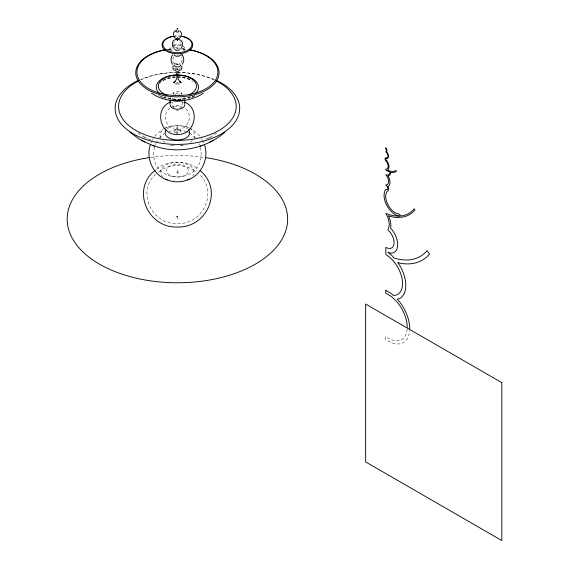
<?xml version="1.0" encoding="UTF-8"?>
<svg xmlns="http://www.w3.org/2000/svg" width="569" height="569" viewBox="0 0 569 569"><rect width="100%" height="100%" fill="white"/><g stroke="black" fill="none" stroke-linecap="round" stroke-linejoin="round"><path stroke-width="0.43" stroke-dasharray="2.85 2.13" d="M182.642 102.356L181.262 108.018M181.02 45.52L180.899 43.258M184.975 49.019L184.69 50.335M176.959 172.862L177.407 170.024C180.8 175.06 174.761 172.194 177.862 172.862M177.862 216.291L177.407 219.129C174.064 214.136 180.003 216.924 176.959 216.291M173.915 43.258L173.915 46.061M177.862 40.527L176.959 40.527M154.462 147.2C145.956 186.824 208.866 186.824 200.359 147.2M176.945 69.774L177.407 69.809C179.128 68.557 175.707 68.543 177.407 69.795L177.869 69.774M180.451 67.448L180.089 68.387M176.959 134.291L176.959 127.022L177.407 126.766L177.862 127.022L177.862 134.291M177.862 127.022L176.959 127.022M170.302 99.283L170.757 97.413M172.485 99.867L172.891 98.231M183.631 50.755L183.766 50.236A6.586 3.798 0 0 0 182.066 46.566M173.559 56.928C169.477 67.32 185.338 67.32 181.255 56.928M180.409 36.252L180.686 35.634M151.041 142.741L152.208 140.543M152.592 139.81L153.374 138.338M154.939 145.109L155.7 143.68M156.077 142.961L158.054 139.647M174.206 42.469L174.676 41.779M177.798 69.198L177.016 69.198M172.563 94.049L173.73 92.64M154.86 136.261L155.856 134.874L162.983 128.957M174.775 94.859L177.407 92.747L180.046 94.859M179.811 68.778L178.303 69.674M169.882 108.274C160.935 114.575 166.617 130.002 177.407 129.376C188.204 130.002 193.887 114.575 184.932 108.274M159.306 137.904L164.597 133.452M179.292 48.422L179.861 47.931M155.657 174.235C136.169 191.618 152.058 225.146 177.407 223.496C202.756 225.146 218.652 191.618 199.157 174.235M175.38 64.653L177.407 63.948L179.441 64.653M177.094 92.825L177.407 93.266L177.727 92.825M156.703 169.078C168.147 159.789 186.675 159.789 198.119 169.078M158.701 171.895C169.043 163.502 185.779 163.502 196.113 171.895M216.689 133.025L211.071 136.83L203.489 140.194M177.443 37.689C177.684 36.757 176.824 37.817 177.699 37.703M177.094 40.342L177.407 40.264M192.322 97.1L196.177 95.393M171.262 107.235C174.484 105.557 178.317 105.194 181.753 106.439M163.687 128.651L168.737 126.702M207.97 138.189L211.071 136.83M178.097 49.041L178.495 48.884M168.837 131.368L177.407 129.803L185.985 131.368M190.729 97.591L184.306 99.127L178.268 99.589M161.29 73.735L162.193 73.65M177.051 40.193L177.763 40.193M177.407 55.378L178.339 55.307M180.736 145.415L186.554 144.974M176.546 99.589L170.515 99.127L164.092 97.591M169.925 145.102L174.086 145.415M192.628 73.65L193.531 73.735M176.511 69.674L175.01 68.778L174.37 67.448M186.084 126.702L189.022 127.712M176.326 48.884L176.724 49.041M138.132 133.025L143.751 136.83L146.845 138.189M158.637 95.393L162.499 97.1M189.726 128.025L195.075 131.396L199.954 136.261M186.696 131.681L188.83 132.627M143.751 136.83L151.333 140.194M189.534 132.94L195.516 137.904M181.091 92.64L182.258 94.049M180.138 41.779L180.615 42.469M174.206 46.843L174.676 47.54M201.447 138.338L202.223 139.81M202.614 140.543L203.78 142.741M199.122 143.68L199.883 145.109M174.128 35.634L174.413 36.252M173.552 108.018L172.172 102.356M171.049 50.236L171.184 50.755M184.057 97.413L184.52 99.283M181.931 98.231L182.329 99.867M170.124 50.335L169.847 49.019M407.176 328.996A26.814 15.484 60 0 1 385.839 336.628L385.526 339.28A30.321 17.504 60 0 0 409.666 330.411M150.557 157.4A110.237 63.643 0 0 1 204.264 157.4M190.259 96.872A21.103 12.184 0 0 1 164.562 96.872M194.527 95.258A20.406 11.785 0 0 1 189.833 98.195M164.989 98.195A20.406 11.785 0 0 1 161.553 96.261M162.976 80.514A20.406 11.785 0 0 1 175.636 77.107M177.407 77.064A20.406 11.785 0 0 1 191.198 80.158M194.001 96.047A20.505 11.835 0 0 1 191.909 97.463M162.912 97.463A20.505 11.835 0 0 1 160.821 96.047M159.654 83.174A20.505 11.835 0 0 1 162.179 81.168M162.912 80.72A20.505 11.835 0 0 1 175.629 77.299M177.407 77.256A20.505 11.835 0 0 1 193.339 81.637M192.429 140.379A17.347 10.014 0 0 1 189.676 142.456M181.895 145.045A17.347 10.014 0 0 1 180.423 145.237M174.391 145.237A17.347 10.014 0 0 1 172.919 145.045M165.145 142.456A17.347 10.014 0 0 1 162.983 140.934M160.657 137.968A17.347 10.014 0 0 1 163.652 129.277M165.145 128.295A17.347 10.014 0 0 1 189.022 127.933M189.676 128.295A17.347 10.014 0 0 1 194.164 137.968M162.905 176.995A16.75 9.673 0 0 1 176.312 162.506A16.75 9.673 0 0 1 192.884 175.857M190.11 96.595A19.751 11.401 0 0 1 164.711 96.595M163.438 79.795A19.751 11.401 0 0 1 166.802 78.238M167.535 77.981A19.751 11.401 0 0 1 175.693 76.495M177.407 76.452A19.751 11.401 0 0 1 181.689 76.723M182.521 76.843A19.751 11.401 0 0 1 190.11 79.119M182.756 45.933A7.561 4.367 0 0 1 184.719 50.15M170.103 50.15A7.561 4.367 0 0 1 170.856 46.836M173.63 45.236A7.561 4.367 0 0 1 181.191 45.236M173.303 94.504A4.253 2.454 0 0 1 177.407 91.41A4.253 2.454 0 0 1 181.511 94.504M171.71 51.153A6.586 3.798 0 0 1 171.049 48.265M172.756 46.566A6.586 3.798 0 0 1 180.7 45.961M175.515 47.739A2.681 1.551 0 0 1 180.003 48.436M175.017 69.539A2.482 1.43 0 0 1 177.407 68.479A2.482 1.43 0 0 1 179.804 69.539M178.303 110.237A3.442 1.984 0 0 1 176.518 110.237M174.427 107.328A3.442 1.984 0 0 1 177.855 106.346A3.442 1.984 0 0 1 180.736 107.804M174.534 64.041A3.322 1.913 0 0 1 180.288 64.041M171.205 103.06A7.162 4.139 0 0 1 172.343 102.207M180.992 101.545A7.162 4.139 0 0 1 183.616 103.06M167.336 128.793A12.298 7.098 0 0 1 187.486 128.793M141.204 79.696A58.799 33.948 0 0 1 175.714 72.512A62.277 35.954 0 0 0 140.315 79.582M177.407 72.498A58.799 33.948 0 0 1 214.421 80.065M177.407 72.512A62.277 35.954 0 0 1 214.506 79.582M173.637 36.196A14.566 8.407 0 0 1 180.444 36.096M173.431 36.338A15.363 8.869 0 0 1 180.608 36.231M166.93 49.574A40.499 23.379 0 0 1 172.123 48.977M181.81 48.913A40.499 23.379 0 0 1 186.184 49.332M168.246 49.304A41.658 24.047 0 0 1 172.393 48.891M182.429 48.891A41.658 24.047 0 0 1 186.575 49.304M176.973 48.721L177.862 48.792L176.973 48.721M176.973 64.624L177.862 64.688L176.973 64.624M177.407 82.356L174.591 84.546L177.407 83.871L180.231 84.546L177.407 82.356M175.039 132.221A3.35 1.935 0 0 0 180.643 131.354A3.35 1.935 0 0 0 176.539 128.985A3.35 1.935 0 0 0 175.039 132.221M171.923 176.198A10.975 6.337 0 0 0 188.382 170.714A10.975 6.337 0 0 0 171.923 165.23A10.975 6.337 0 0 0 171.923 176.198"/><path stroke-width="0.85" d="M177.77 74.404L178.118 79.006L180.309 82.121L179.776 81.723L181.227 82.498L180.11 82M170.046 100.379L170.046 104.326M184.769 104.326L184.769 100.379M181.483 35.257L181.347 32.988L180.16 31.195M177.727 38.393C177.962 39.439 176.461 39.304 177.108 38.443M150.458 144.306C145.444 158.267 153.168 175.096 167.208 180.067M172.997 65.983L172.962 68.337L174.022 70.136M177.756 74.454L178.46 72.32M172.585 54.987C170.544 57.597 170.544 61.616 172.585 64.233M182.236 64.233C184.278 61.616 184.278 57.597 182.236 54.987M180.807 48.827C188.709 36.992 167.002 35.491 173.616 48.28M180.793 70.136L181.86 68.337L181.817 65.983M180.636 37.113C179.128 39.218 175.686 39.218 174.178 37.113M155.323 170.138C130.778 188.951 147.463 228.297 177.407 226.981C206.938 228.261 223.809 189.897 200.181 170.664M175.167 30.818L173.474 32.988L173.332 35.257M177.855 29.076C177.606 27.319 176.212 30.057 177.727 28.791M181.34 55.065L182.222 54.404M224.911 132.157C205.409 149.263 176.333 154.676 152.136 145.202M203.318 93.181C188.026 103.466 166.795 103.466 151.503 93.181M174.711 82L173.595 82.498L175.046 81.723L174.512 82.121L176.703 79.006L177.044 74.404M170.636 102C153.822 108.067 159.69 135.458 177.407 134.419C194.754 135.429 201.021 108.899 184.818 102.285M187.614 180.067C201.646 175.096 209.378 158.267 204.356 144.306M209.876 142.001L213.155 140.564M200.366 146.212L202.685 145.202M129.91 132.157L138.623 138.715L144.939 142.001M141.667 140.564L154.448 146.212M176.362 72.32L177.059 74.454M407.24 327.267A26.814 15.484 60 0 0 396.316 301.129L391.195 296.371L385.839 293.199L385.526 290.176L391.579 293.76L393.279 295.347L394.196 295.439A23.621 13.635 60 0 0 401.977 278.241A23.621 13.635 60 0 0 385.839 254.635L385.839 247.366A11.65 6.728 60 0 0 393.798 244.905A11.65 6.728 60 0 0 389.964 231.988L387.973 229.89L389.125 226.32A16.088 9.289 60 0 0 385.839 213.347L388.684 214.413A56.765 32.774 60 0 0 399.495 216.078A15.704 9.068 60 0 1 386.65 205.096L385.341 202.08A15.704 9.068 60 0 1 385.839 189.406A2.681 1.551 60 0 0 387.738 188.311A2.681 1.551 60 0 0 385.839 185.025L387.34 184.676A6.828 3.94 60 0 0 385.839 174.861L387.553 175.039A8.115 4.687 60 0 0 390.078 172.578L389.687 171.952A17.881 10.327 60 0 1 386.749 170.593L385.768 169.96L385.839 169.128A5.555 3.208 60 0 0 388.15 166.326A5.555 3.208 60 0 0 385.839 160.863A2.205 1.273 60 0 1 385.839 157.769A3.748 2.162 60 0 0 387.994 156.006A3.748 2.162 60 0 0 385.839 151.759L386.102 151.404A3.4 1.963 60 0 0 385.839 148.438L385.49 147.84L386.301 148.31A4.218 2.432 60 0 1 386.742 151.703L387.247 152.684A4.445 2.568 60 0 1 388.407 157.072A4.445 2.568 60 0 1 385.931 158.381A1.216 0.704 60 0 0 386.223 160.109A6.856 3.962 60 0 1 387.724 169.96L387.688 170.238A16.807 9.701 60 0 0 395.825 170.416L396.387 171.333A17.881 10.327 60 0 1 391.572 172.386L390.853 172.443A9.04 5.221 60 0 1 388.463 175.75L387.958 175.864L388.321 176.433A8.741 5.05 60 0 1 388.321 186.326L387.873 186.511A3.535 2.041 60 0 1 387.276 191.077L386.294 192.756A13.421 7.746 60 0 0 386.771 202.038L387.887 204.612A13.421 7.746 60 0 0 396.934 213.553L399.025 214.029A2.191 1.266 60 0 1 400.448 215.978L401.977 215.822A56.765 32.774 60 0 0 414.161 208.844L414.979 209.925A58.145 33.571 60 0 1 399.957 217.33L397.397 217.6A58.458 33.749 60 0 1 388.933 215.907L388.527 215.758L389.075 217.002A18.379 10.612 60 0 1 390.732 227.486L390.59 228.212L391.757 229.435A16.721 9.652 60 0 1 397.567 246.398A16.721 9.652 60 0 1 388.904 252.8L387.894 252.373L391.003 254.642L394.217 258.034L397.994 259.059A75.826 43.777 60 0 0 427.099 250.602L429.559 254.044L427.099 256.612A80.094 46.245 60 0 1 398.883 262.906L397.788 262.608L399.95 265.773A28.215 16.288 60 0 1 399.95 298.355L397.368 299.152A30.321 17.504 60 0 1 409.716 328.697M205.942 157.656A110.237 63.643 0 0 1 267.707 255.637A110.237 63.643 0 0 1 87.107 255.637A110.237 63.643 0 0 1 148.879 157.656M178.531 30.477A1.586 0.918 0 0 1 178.623 31.715A1.586 0.918 0 0 1 176.497 31.878A1.586 0.918 0 0 1 176.034 30.669M176.283 30.477A1.586 0.918 0 0 1 176.618 30.335M179.733 49.61A2.681 1.551 0 0 1 176.717 50.335A2.681 1.551 0 0 1 174.726 48.834M181.177 36.196A14.566 8.407 0 0 1 189.342 49.14A14.566 8.407 0 0 1 165.479 49.14A14.566 8.407 0 0 1 173.637 36.196M181.383 36.338A15.363 8.869 0 0 1 189.996 49.994A15.363 8.869 0 0 1 164.825 49.994A15.363 8.869 0 0 1 173.431 36.338M180.743 54.816A3.45 1.992 0 0 1 177.407 56.295A3.45 1.992 0 0 1 174.078 54.816M180.729 65.001A3.322 1.913 0 0 1 177.407 66.922A3.322 1.913 0 0 1 174.093 65.001M179.804 70.279A2.482 1.43 0 0 1 179.555 70.627M179.164 70.919A2.482 1.43 0 0 1 175.017 70.279M167.016 95.322A19.09 11.024 0 0 1 162.57 79.141A19.09 11.024 0 0 1 190.907 78.28A19.09 11.024 0 0 1 189.427 94.646M192.336 78.593A21.103 12.184 0 0 1 195.686 93.302M159.128 93.302A21.103 12.184 0 0 1 166.859 76.651M167.656 76.402A21.103 12.184 0 0 1 171.07 75.585M172.706 75.328A21.103 12.184 0 0 1 175.835 75.058M178.979 75.058A21.103 12.184 0 0 1 182.108 75.328M183.751 75.585A21.103 12.184 0 0 1 187.158 76.402M187.962 76.651A21.103 12.184 0 0 1 191.675 78.223M189.577 49.859A40.499 23.379 0 0 1 210.068 85.983A40.499 23.379 0 0 1 144.234 85.57A40.499 23.379 0 0 1 166.084 49.709M189.925 49.83A41.658 24.047 0 0 1 211.184 86.844A41.658 24.047 0 0 1 143.637 86.844A41.658 24.047 0 0 1 164.896 49.83M184.576 105.13A7.162 4.139 0 0 1 177.407 109.269A7.162 4.139 0 0 1 170.245 105.13M188.552 129.86A12.298 7.098 0 0 1 177.407 139.96A12.298 7.098 0 0 1 166.269 129.86M216 80.826A58.799 33.948 0 0 1 219.94 129.881A58.799 33.948 0 0 1 134.881 129.881A58.799 33.948 0 0 1 138.822 80.826M216.128 80.3A62.277 35.954 0 0 1 223.091 132.897A62.277 35.954 0 0 1 131.724 132.897A62.277 35.954 0 0 1 138.687 80.3M189.257 178.993A16.75 9.673 0 0 1 165.565 178.993M180.074 100.528A20.406 11.785 0 0 1 174.747 100.528M182.713 100.521A20.505 11.835 0 0 1 172.101 100.521M501.83 382.66L365.632 304.031L365.632 461.921L501.83 540.55L501.83 382.66"/></g></svg>
